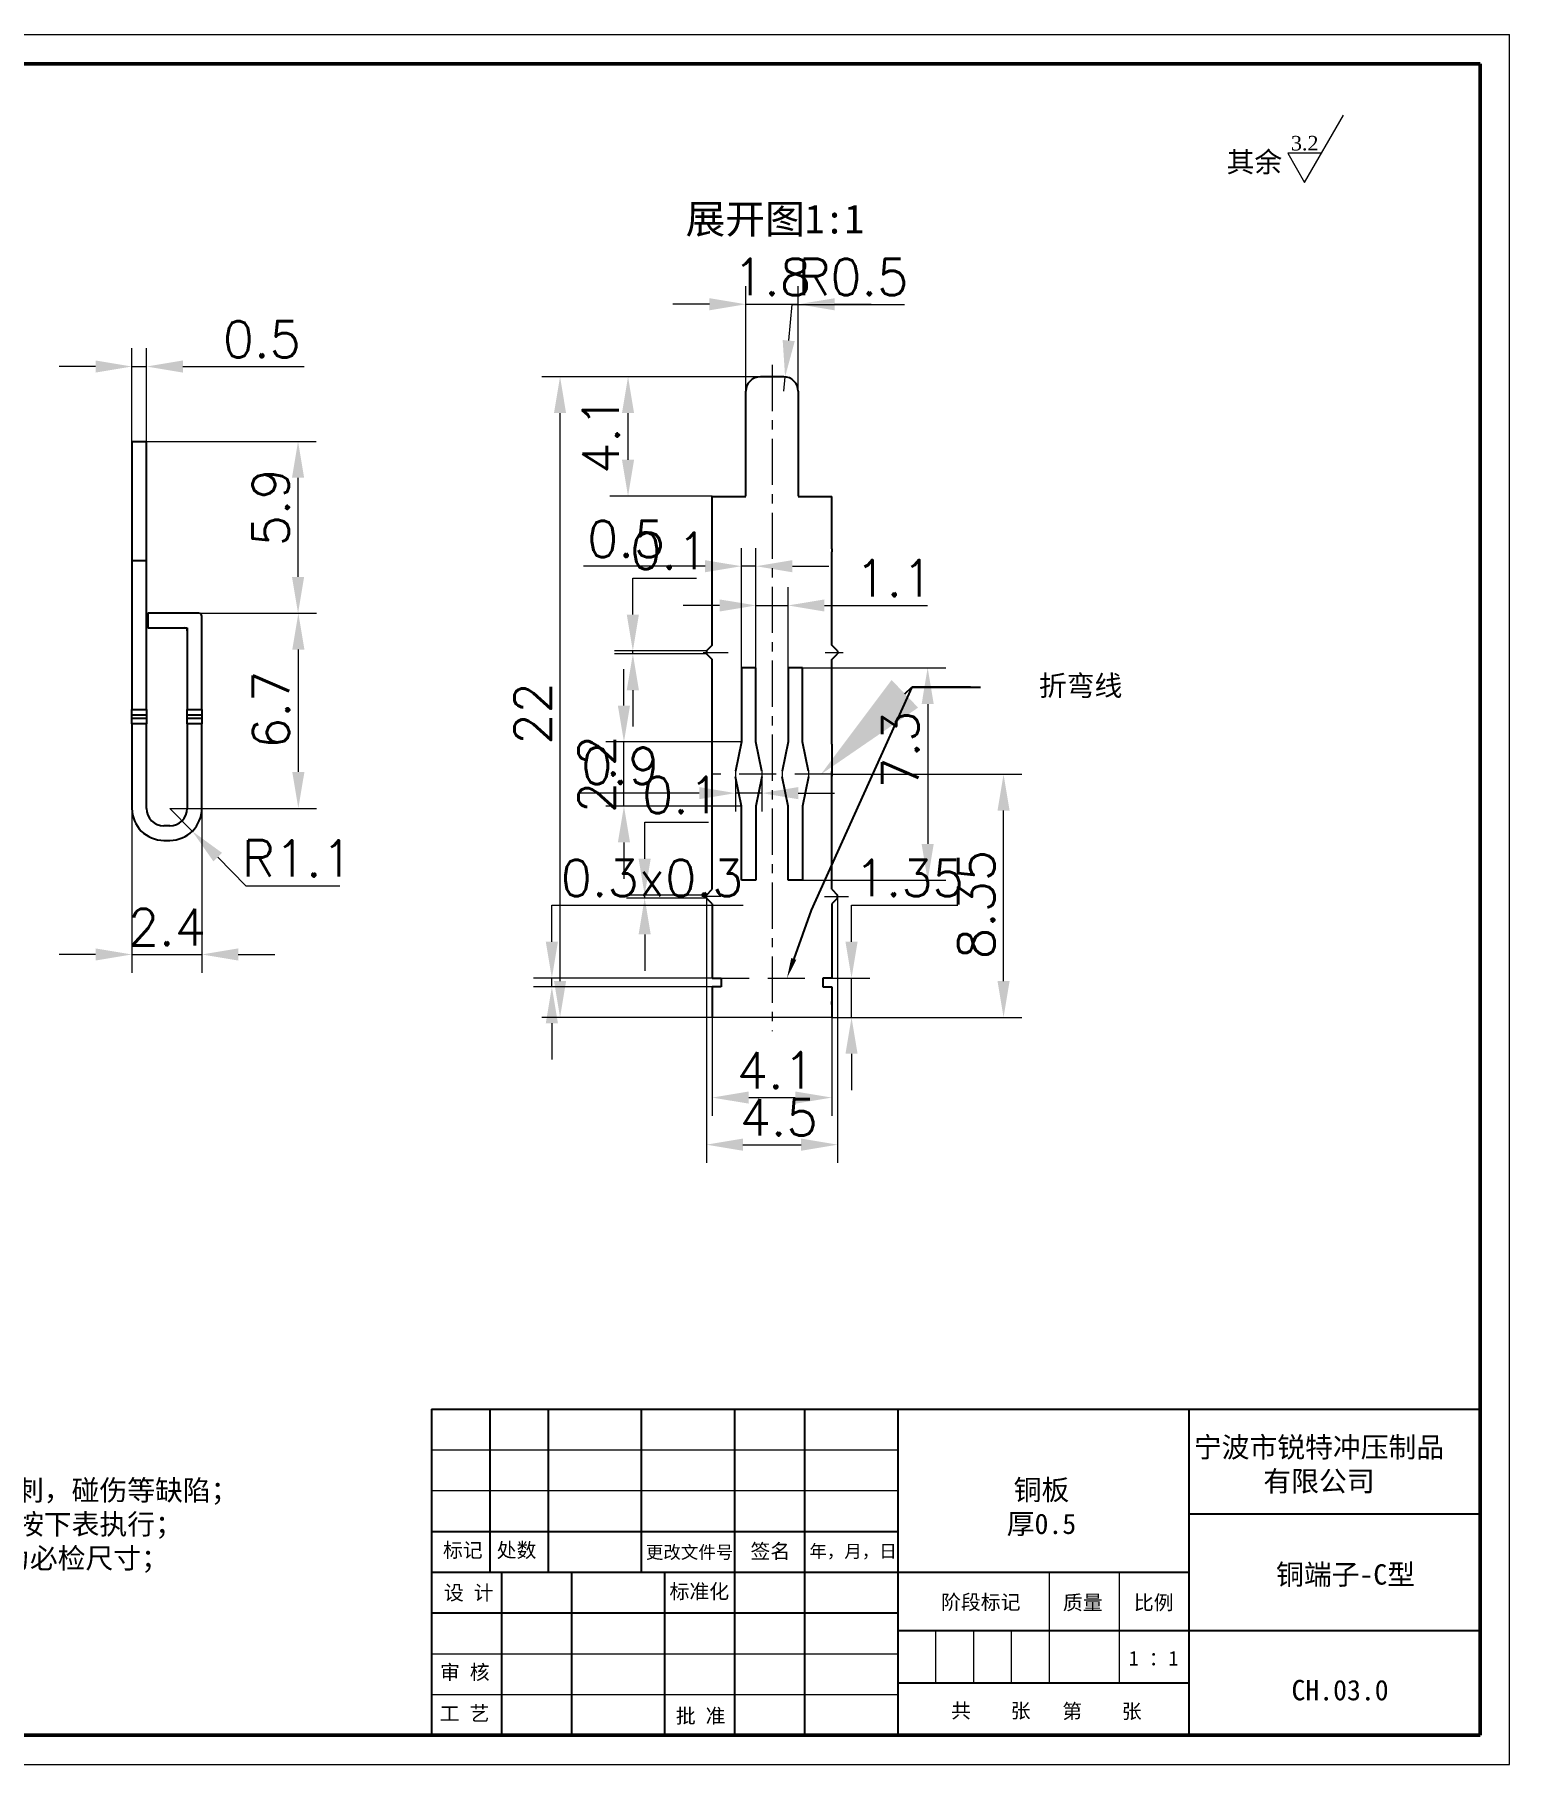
# Model space of a CAD drawing. Header units: millimetres. Extents: x 2517 to 6633, y 792 to 3241.
# Drawn here: x 3851 to 3901.7, y 2083.1 to 2142.5 of the extents above; entities that cross this region are included whole.
import ezdxf
from ezdxf import colors
from ezdxf.entities.mleader import LeaderData, LeaderLine
from ezdxf.math import Vec2, Vec3

# ---------------------------------------------------------------- set-up
doc = ezdxf.new("R2010")
doc.units = ezdxf.units.MM
doc.linetypes.add('CENTER', pattern=[50.8, 31.75, -6.35, 6.35, -6.35])
doc.linetypes.add('DASHED2', pattern=[9.525, 6.35, -3.175])
doc.layers.add('4虚线层', color=6, linetype='DASHED2')
doc.layers.add('6文字层', color=3, linetype='Continuous')
for name, color, linetype, lineweight in [('AM_5', 3, 'Continuous', 25), ('中心线', 1, 'CENTER', 9), ('实线', 7, 'Continuous', 25), ('尺寸标注', 2, 'Continuous', 9), ('尺寸线', 3, 'Continuous', 9), ('引导线', 6, 'Continuous', 9), ('文本', 3, 'Continuous', 15), ('标注线', 7, 'Continuous', 15), ('粗实线', 9, 'Continuous', 50)]:
    doc.layers.add(name, color=color, linetype=linetype, lineweight=lineweight)
doc.styles.add('st', font='txt.shx')
doc.styles.get("Standard").update_dxf_attribs({"font": 'simfang.ttf'})
doc.dimstyles.new('st', dxfattribs={"dimscale": 0.5, "dimtxt": 2.5, "dimasz": 2.5, "dimexe": 1.25, "dimexo": 0, "dimtad": 1, "dimtoh": 1, "dimdsep": 46, "dimtxsty": 'st', "dimcen": 0, "dimclrd": 256, "dimclre": 256, "dimclrt": 3, "dimadec": 3, "dimazin": 2, "dimtfac": 1, "dimtmove": 0, "dimatfit": 1, "dimfxl": 0, "dimlwd": -1, "dimlwe": -1, "dimarcsym": 0})

# ---------------------------------------------------------------- blocks, each defined once
blk = doc.blocks.new('*D135')
at = {"layer": 'Defpoints', "color": 0, "ltscale": 0.2, "transparency": 16777216}
for p in [(3854.869, 2131.144), (3854.369, 2128.572), (3854.869, 2128.572)]:
    blk.add_point(p, dxfattribs=at)
at = {"layer": '尺寸标注', "ltscale": 0.2, "transparency": 16777216}
for p, q in [((3854.369, 2128.572), (3854.369, 2131.769)), ((3854.869, 2128.572), (3854.869, 2131.769)), ((3853.119, 2131.144), (3851.869, 2131.144)), ((3854.369, 2131.144), (3854.869, 2131.144)), ((3856.119, 2131.144), (3860.285, 2131.144))]:
    blk.add_line(p, q, dxfattribs=at)
for points in [[(3853.119, 2131.352), (3853.119, 2130.936), (3854.369, 2131.144)], [(3856.119, 2131.352), (3856.119, 2130.936), (3854.869, 2131.144)]]:
    blk.add_solid(points, dxfattribs=at)
at = {"layer": '尺寸标注', "color": 3, "ltscale": 0.2, "transparency": 16777216, "insert": (3858.827, 2132.082), "char_height": 1.25, "attachment_point": 5, "style": 'st'}
blk.add_mtext('0.5', dxfattribs=at)
blk = doc.blocks.new('*D136')
at = {"layer": 'Defpoints', "color": 0, "ltscale": 0.2, "transparency": 16777216}
for p in [(3854.869, 2128.572), (3860.071, 2128.572), (3856.669, 2122.672)]:
    blk.add_point(p, dxfattribs=at)
at = {"layer": '尺寸标注', "ltscale": 0.2, "transparency": 16777216}
for p, q in [((3854.869, 2128.572), (3860.696, 2128.572)), ((3860.071, 2123.922), (3860.071, 2127.322)), ((3856.669, 2122.672), (3860.696, 2122.672))]:
    blk.add_line(p, q, dxfattribs=at)
for points in [[(3859.863, 2127.322), (3860.28, 2127.322), (3860.071, 2128.572)], [(3859.863, 2123.922), (3860.28, 2123.922), (3860.071, 2122.672)]]:
    blk.add_solid(points, dxfattribs=at)
at = {"layer": '尺寸标注', "color": 3, "ltscale": 0.2, "transparency": 16777216, "insert": (3859.134, 2126.309), "char_height": 1.25, "attachment_point": 5, "rotation": 90, "style": 'st'}
blk.add_mtext('5.9', dxfattribs=at)
blk = doc.blocks.new('*D137')
at = {"layer": 'Defpoints', "color": 0, "ltscale": 0.2, "transparency": 16777216}
for p in [(3854.369, 2115.972), (3856.769, 2115.972), (3856.769, 2110.954)]:
    blk.add_point(p, dxfattribs=at)
at = {"layer": '尺寸标注', "ltscale": 0.2, "transparency": 16777216}
for p, q in [((3854.369, 2115.972), (3854.369, 2110.329)), ((3856.769, 2115.972), (3856.769, 2110.329)), ((3853.119, 2110.954), (3851.869, 2110.954)), ((3854.369, 2110.954), (3856.769, 2110.954)), ((3858.019, 2110.954), (3859.269, 2110.954))]:
    blk.add_line(p, q, dxfattribs=at)
for points in [[(3853.119, 2111.163), (3853.119, 2110.746), (3854.369, 2110.954)], [(3858.019, 2111.163), (3858.019, 2110.746), (3856.769, 2110.954)]]:
    blk.add_solid(points, dxfattribs=at)
at = {"layer": '尺寸标注', "color": 3, "ltscale": 0.2, "transparency": 16777216, "insert": (3855.569, 2111.892), "char_height": 1.25, "attachment_point": 5, "style": 'st'}
blk.add_mtext('2.4', dxfattribs=at)
blk = doc.blocks.new('*D138')
at = {"layer": 'Defpoints', "color": 0, "ltscale": 0.2, "transparency": 16777216}
for p in [(3856.669, 2122.672), (3860.081, 2122.672), (3855.669, 2115.972)]:
    blk.add_point(p, dxfattribs=at)
at = {"layer": '尺寸标注', "ltscale": 0.2, "transparency": 16777216}
for p, q in [((3856.669, 2122.672), (3860.706, 2122.672)), ((3860.081, 2117.222), (3860.081, 2121.422)), ((3855.669, 2115.972), (3860.706, 2115.972))]:
    blk.add_line(p, q, dxfattribs=at)
for points in [[(3859.873, 2121.422), (3860.29, 2121.422), (3860.081, 2122.672)], [(3859.873, 2117.222), (3860.29, 2117.222), (3860.081, 2115.972)]]:
    blk.add_solid(points, dxfattribs=at)
at = {"layer": '尺寸标注', "color": 3, "ltscale": 0.2, "transparency": 16777216, "insert": (3859.144, 2119.354), "char_height": 1.25, "attachment_point": 5, "rotation": 90, "style": 'st'}
blk.add_mtext('6.7', dxfattribs=at)
blk = doc.blocks.new('*D139')
at = {"layer": 'Defpoints', "color": 0, "ltscale": 0.2, "transparency": 16777216}
for p in [(3855.669, 2115.972), (3856.44, 2115.187)]:
    blk.add_point(p, dxfattribs=at)
at = {"layer": '尺寸标注', "ltscale": 0.2, "transparency": 16777216}
for p, q in [((3855.669, 2115.972), (3856.44, 2115.187)), ((3857.316, 2114.296), (3858.281, 2113.314)), ((3858.281, 2113.314), (3861.51, 2113.314))]:
    blk.add_line(p, q, dxfattribs=at)
blk.add_solid([(3857.464, 2114.442), (3857.167, 2114.15), (3856.44, 2115.187)], dxfattribs=at)
at = {"layer": '尺寸标注', "color": 3, "ltscale": 0.2, "transparency": 16777216, "insert": (3860.051, 2114.252), "char_height": 1.25, "attachment_point": 5, "style": 'st'}
blk.add_mtext('R1.1', dxfattribs=at)
blk = doc.blocks.new('*D140')
at = {"layer": 'Defpoints', "color": 0, "ltscale": 0.2, "transparency": 16777216}
for p in [(3878.39, 2117.143), (3884.287, 2117.143), (3878.39, 2108.793)]:
    blk.add_point(p, dxfattribs=at)
at = {"layer": '尺寸标注', "ltscale": 0.2, "transparency": 16777216}
for p, q in [((3878.39, 2117.143), (3884.912, 2117.143)), ((3884.287, 2110.043), (3884.287, 2115.893)), ((3878.39, 2108.793), (3884.912, 2108.793))]:
    blk.add_line(p, q, dxfattribs=at)
for points in [[(3884.079, 2115.893), (3884.495, 2115.893), (3884.287, 2117.143)], [(3884.079, 2110.043), (3884.495, 2110.043), (3884.287, 2108.793)]]:
    blk.add_solid(points, dxfattribs=at)
at = {"layer": '尺寸标注', "color": 3, "ltscale": 0.2, "transparency": 16777216, "insert": (3883.35, 2112.671), "char_height": 1.25, "attachment_point": 5, "rotation": 90, "style": 'st'}
blk.add_mtext('8.35', dxfattribs=at)
blk = doc.blocks.new('*D141')
at = {"layer": 'Defpoints', "color": 0, "ltscale": 0.2, "transparency": 16777216}
for p in [(3878.39, 2110.143), (3879.069, 2110.143), (3878.39, 2108.793)]:
    blk.add_point(p, dxfattribs=at)
at = {"layer": '尺寸标注', "ltscale": 0.2, "transparency": 16777216}
for p, q in [((3879.069, 2111.393), (3879.069, 2112.643)), ((3879.069, 2112.643), (3882.715, 2112.643)), ((3878.39, 2110.143), (3879.694, 2110.143)), ((3879.069, 2108.793), (3879.069, 2110.143)), ((3878.39, 2108.793), (3879.694, 2108.793)), ((3879.069, 2107.543), (3879.069, 2106.293))]:
    blk.add_line(p, q, dxfattribs=at)
for points in [[(3878.861, 2111.393), (3879.277, 2111.393), (3879.069, 2110.143)], [(3878.861, 2107.543), (3879.277, 2107.543), (3879.069, 2108.793)]]:
    blk.add_solid(points, dxfattribs=at)
at = {"layer": '尺寸标注', "color": 3, "ltscale": 0.2, "transparency": 16777216, "insert": (3881.048, 2113.581), "char_height": 1.25, "attachment_point": 5, "style": 'st'}
blk.add_mtext('1.35', dxfattribs=at)
blk = doc.blocks.new('*D142')
at = {"layer": 'Defpoints', "color": 0, "ltscale": 0.2, "transparency": 16777216}
for p in [(3871.969, 2112.893), (3874.09, 2112.993), (3874.09, 2112.893)]:
    blk.add_point(p, dxfattribs=at)
at = {"layer": '尺寸标注', "ltscale": 0.2, "transparency": 16777216}
for p, q in [((3871.969, 2114.243), (3871.969, 2115.493)), ((3871.969, 2115.493), (3874.156, 2115.493)), ((3874.09, 2112.993), (3871.344, 2112.993)), ((3874.09, 2112.893), (3871.344, 2112.893)), ((3871.969, 2112.893), (3871.969, 2112.993)), ((3871.969, 2111.643), (3871.969, 2110.393))]:
    blk.add_line(p, q, dxfattribs=at)
for points in [[(3871.76, 2114.243), (3872.177, 2114.243), (3871.969, 2112.993)], [(3871.76, 2111.643), (3872.177, 2111.643), (3871.969, 2112.893)]]:
    blk.add_solid(points, dxfattribs=at)
at = {"layer": '尺寸标注', "color": 3, "ltscale": 0.2, "transparency": 16777216, "insert": (3873.219, 2116.431), "char_height": 1.25, "attachment_point": 5, "style": 'st'}
blk.add_mtext('0.1', dxfattribs=at)
blk = doc.blocks.new('*D143')
at = {"layer": 'Defpoints', "color": 0, "ltscale": 0.2, "transparency": 16777216}
for p in [(3874.09, 2112.893), (3878.59, 2112.893), (3878.59, 2104.423)]:
    blk.add_point(p, dxfattribs=at)
at = {"layer": '尺寸标注', "ltscale": 0.2, "transparency": 16777216}
for p, q in [((3874.09, 2112.893), (3874.09, 2103.798)), ((3878.59, 2112.893), (3878.59, 2103.798)), ((3875.34, 2104.423), (3877.34, 2104.423))]:
    blk.add_line(p, q, dxfattribs=at)
for points in [[(3875.34, 2104.632), (3875.34, 2104.215), (3874.09, 2104.423)], [(3877.34, 2104.632), (3877.34, 2104.215), (3878.59, 2104.423)]]:
    blk.add_solid(points, dxfattribs=at)
at = {"layer": '尺寸标注', "color": 3, "ltscale": 0.2, "transparency": 16777216, "insert": (3876.57, 2105.361), "char_height": 1.25, "attachment_point": 5, "style": 'st'}
blk.add_mtext('4.5', dxfattribs=at)
blk = doc.blocks.new('*D144')
at = {"layer": 'Defpoints', "color": 0, "ltscale": 0.2, "transparency": 16777216}
for p in [(3874.29, 2108.793), (3878.39, 2108.793), (3878.39, 2106.04)]:
    blk.add_point(p, dxfattribs=at)
at = {"layer": '尺寸标注', "ltscale": 0.2, "transparency": 16777216}
for p, q in [((3874.29, 2108.793), (3874.29, 2105.415)), ((3878.39, 2108.793), (3878.39, 2105.415)), ((3875.54, 2106.04), (3877.14, 2106.04))]:
    blk.add_line(p, q, dxfattribs=at)
for points in [[(3875.54, 2106.249), (3875.54, 2105.832), (3874.29, 2106.04)], [(3877.14, 2106.249), (3877.14, 2105.832), (3878.39, 2106.04)]]:
    blk.add_solid(points, dxfattribs=at)
at = {"layer": '尺寸标注', "color": 3, "ltscale": 0.2, "transparency": 16777216, "insert": (3876.469, 2106.978), "char_height": 1.25, "attachment_point": 5, "style": 'st'}
blk.add_mtext('4.1', dxfattribs=at)
blk = doc.blocks.new('*D145')
at = {"layer": 'Defpoints', "color": 0, "ltscale": 0.2, "transparency": 16777216}
for p in [(3869.064, 2130.793), (3875.94, 2130.793), (3874.29, 2108.793)]:
    blk.add_point(p, dxfattribs=at)
at = {"layer": '尺寸标注', "ltscale": 0.2, "transparency": 16777216}
for p, q in [((3875.94, 2130.793), (3868.439, 2130.793)), ((3869.064, 2110.043), (3869.064, 2129.543)), ((3874.29, 2108.793), (3868.439, 2108.793))]:
    blk.add_line(p, q, dxfattribs=at)
for points in [[(3868.856, 2129.543), (3869.272, 2129.543), (3869.064, 2130.793)], [(3868.856, 2110.043), (3869.272, 2110.043), (3869.064, 2108.793)]]:
    blk.add_solid(points, dxfattribs=at)
at = {"layer": '尺寸标注', "color": 3, "ltscale": 0.2, "transparency": 16777216, "insert": (3868.127, 2119.233), "char_height": 1.25, "attachment_point": 5, "rotation": 90, "style": 'st'}
blk.add_mtext('22', dxfattribs=at)
blk = doc.blocks.new('*D146')
at = {"layer": 'Defpoints', "color": 0, "ltscale": 0.2, "transparency": 16777216}
for p in [(3871.398, 2130.793), (3875.94, 2130.793), (3874.29, 2126.693)]:
    blk.add_point(p, dxfattribs=at)
at = {"layer": '尺寸标注', "ltscale": 0.2, "transparency": 16777216}
for p, q in [((3875.94, 2130.793), (3870.773, 2130.793)), ((3871.398, 2127.943), (3871.398, 2129.543)), ((3874.29, 2126.693), (3870.773, 2126.693))]:
    blk.add_line(p, q, dxfattribs=at)
for points in [[(3871.19, 2129.543), (3871.606, 2129.543), (3871.398, 2130.793)], [(3871.19, 2127.943), (3871.606, 2127.943), (3871.398, 2126.693)]]:
    blk.add_solid(points, dxfattribs=at)
at = {"layer": '尺寸标注', "color": 3, "ltscale": 0.2, "transparency": 16777216, "insert": (3870.461, 2128.793), "char_height": 1.25, "attachment_point": 5, "rotation": 90, "style": 'st'}
blk.add_mtext('4.1', dxfattribs=at)
blk = doc.blocks.new('*D147')
at = {"layer": 'Defpoints', "color": 0, "ltscale": 0.2, "transparency": 16777216}
for p in [(3877.24, 2133.282), (3875.44, 2130.293), (3877.24, 2130.293)]:
    blk.add_point(p, dxfattribs=at)
at = {"layer": '尺寸标注', "ltscale": 0.2, "transparency": 16777216}
for p, q in [((3875.44, 2130.293), (3875.44, 2133.907)), ((3877.24, 2130.293), (3877.24, 2133.907)), ((3874.19, 2133.282), (3872.94, 2133.282)), ((3875.44, 2133.282), (3877.24, 2133.282)), ((3878.49, 2133.282), (3879.74, 2133.282))]:
    blk.add_line(p, q, dxfattribs=at)
for points in [[(3874.19, 2133.49), (3874.19, 2133.073), (3875.44, 2133.282)], [(3878.49, 2133.49), (3878.49, 2133.073), (3877.24, 2133.282)]]:
    blk.add_solid(points, dxfattribs=at)
at = {"layer": '尺寸标注', "color": 3, "ltscale": 0.2, "transparency": 16777216, "insert": (3876.34, 2134.219), "char_height": 1.25, "attachment_point": 5, "style": 'st'}
blk.add_mtext('1.8', dxfattribs=at)
blk = doc.blocks.new('*D148')
at = {"layer": 'Defpoints', "color": 0, "ltscale": 0.2, "transparency": 16777216}
for p in [(3876.789, 2130.791), (3876.74, 2130.293)]:
    blk.add_point(p, dxfattribs=at)
at = {"layer": '尺寸标注', "ltscale": 0.2, "transparency": 16777216}
for p, q in [((3876.912, 2132.035), (3877.036, 2133.278)), ((3877.036, 2133.278), (3880.89, 2133.278)), ((3876.74, 2130.293), (3876.789, 2130.791))]:
    blk.add_line(p, q, dxfattribs=at)
blk.add_solid([(3876.705, 2132.055), (3877.12, 2132.014), (3876.789, 2130.791)], dxfattribs=at)
at = {"layer": '尺寸标注', "color": 3, "ltscale": 0.2, "transparency": 16777216, "insert": (3879.119, 2134.216), "char_height": 1.25, "attachment_point": 5, "style": 'st'}
blk.add_mtext('R0.5', dxfattribs=at)
blk = doc.blocks.new('*D150')
at = {"layer": 'Defpoints', "color": 0, "ltscale": 0.2, "transparency": 16777216}
for p in [(3871.563, 2121.278), (3874.09, 2121.378), (3874.09, 2121.278)]:
    blk.add_point(p, dxfattribs=at)
at = {"layer": '尺寸标注', "ltscale": 0.2, "transparency": 16777216}
for p, q in [((3871.563, 2122.628), (3871.563, 2123.878)), ((3871.563, 2123.878), (3873.75, 2123.878)), ((3874.09, 2121.378), (3870.938, 2121.378)), ((3874.09, 2121.278), (3870.938, 2121.278)), ((3871.563, 2121.278), (3871.563, 2121.378)), ((3871.563, 2120.028), (3871.563, 2118.778))]:
    blk.add_line(p, q, dxfattribs=at)
for points in [[(3871.354, 2122.628), (3871.771, 2122.628), (3871.563, 2121.378)], [(3871.354, 2120.028), (3871.771, 2120.028), (3871.563, 2121.278)]]:
    blk.add_solid(points, dxfattribs=at)
at = {"layer": '尺寸标注', "color": 3, "ltscale": 0.2, "transparency": 16777216, "insert": (3872.813, 2124.816), "char_height": 1.25, "attachment_point": 5, "style": 'st'}
blk.add_mtext('0.1', dxfattribs=at)
blk = doc.blocks.new('*D151')
at = {"layer": 'Defpoints', "color": 0, "ltscale": 0.2, "transparency": 16777216}
for p in [(3868.783, 2110.143), (3874.29, 2110.143), (3874.29, 2109.843)]:
    blk.add_point(p, dxfattribs=at)
at = {"layer": '尺寸标注', "ltscale": 0.2, "transparency": 16777216}
for p, q in [((3868.783, 2111.393), (3868.783, 2112.643)), ((3868.783, 2112.643), (3875.346, 2112.643)), ((3874.29, 2110.143), (3868.158, 2110.143)), ((3868.783, 2109.843), (3868.783, 2110.143)), ((3874.29, 2109.843), (3868.158, 2109.843)), ((3868.783, 2108.593), (3868.783, 2107.343))]:
    blk.add_line(p, q, dxfattribs=at)
for points in [[(3868.575, 2111.393), (3868.991, 2111.393), (3868.783, 2110.143)], [(3868.575, 2108.593), (3868.991, 2108.593), (3868.783, 2109.843)]]:
    blk.add_solid(points, dxfattribs=at)
at = {"layer": '尺寸标注', "color": 3, "ltscale": 0.2, "transparency": 16777216, "insert": (3872.221, 2113.581), "char_height": 1.25, "attachment_point": 5, "style": 'st'}
blk.add_mtext('0.3x0.3', dxfattribs=at)
blk = doc.blocks.new('*D152')
at = {"layer": 'Defpoints', "color": 0, "ltscale": 0.2, "transparency": 16777216}
for p in [(3875.29, 2124.287), (3875.29, 2120.786), (3875.79, 2120.786)]:
    blk.add_point(p, dxfattribs=at)
at = {"layer": '尺寸标注', "ltscale": 0.2, "transparency": 16777216}
for p, q in [((3875.29, 2120.786), (3875.29, 2124.912)), ((3875.79, 2120.786), (3875.79, 2124.912)), ((3874.04, 2124.287), (3869.873, 2124.287)), ((3875.79, 2124.287), (3875.29, 2124.287)), ((3877.04, 2124.287), (3878.29, 2124.287))]:
    blk.add_line(p, q, dxfattribs=at)
for points in [[(3874.04, 2124.495), (3874.04, 2124.078), (3875.29, 2124.287)], [(3877.04, 2124.495), (3877.04, 2124.078), (3875.79, 2124.287)]]:
    blk.add_solid(points, dxfattribs=at)
at = {"layer": '尺寸标注', "color": 3, "ltscale": 0.2, "transparency": 16777216, "insert": (3871.332, 2125.224), "char_height": 1.25, "attachment_point": 5, "style": 'st'}
blk.add_mtext('0.5', dxfattribs=at)
blk = doc.blocks.new('*D153')
at = {"layer": 'Defpoints', "color": 0, "ltscale": 0.2, "transparency": 16777216}
for p in [(3876.89, 2122.939), (3875.79, 2120.786), (3876.89, 2120.786)]:
    blk.add_point(p, dxfattribs=at)
at = {"layer": '尺寸标注', "ltscale": 0.2, "transparency": 16777216}
for p, q in [((3875.79, 2120.786), (3875.79, 2123.564)), ((3876.89, 2120.786), (3876.89, 2123.564)), ((3874.54, 2122.939), (3873.29, 2122.939)), ((3875.79, 2122.939), (3876.89, 2122.939)), ((3878.14, 2122.939), (3881.682, 2122.939))]:
    blk.add_line(p, q, dxfattribs=at)
for points in [[(3874.54, 2123.147), (3874.54, 2122.731), (3875.79, 2122.939)], [(3878.14, 2123.147), (3878.14, 2122.731), (3876.89, 2122.939)]]:
    blk.add_solid(points, dxfattribs=at)
at = {"layer": '尺寸标注', "color": 3, "ltscale": 0.2, "transparency": 16777216, "insert": (3880.536, 2123.877), "char_height": 1.25, "attachment_point": 5, "style": 'st'}
blk.add_mtext('1.1', dxfattribs=at)
blk = doc.blocks.new('*S123')
at = {"layer": 'AM_5', "color": 3, "ltscale": 0.2}
for p, q in [((3150.403, 1702.319), (3146.945, 1694.658)), ((3152.41, 1702.319), (3150.403, 1702.319)), ((3146.945, 1694.658), (3146.35, 1692.984))]:
    blk.add_line(p, q, dxfattribs=at)
at = {"layer": 'AM_5', "color": 3, "linetype": 'Continuous', "ltscale": 0.2}
blk.add_trace([(3146.263, 1693.015), (3146.437, 1692.953), (3146.115, 1692.325)], dxfattribs=at)
blk = doc.blocks.new('*D154')
at = {"layer": 'Defpoints', "color": 0, "ltscale": 0.2, "transparency": 16777216}
for p in [(3875.09, 2117.151), (3875.99, 2117.143), (3875.99, 2116.494)]:
    blk.add_point(p, dxfattribs=at)
at = {"layer": '尺寸标注', "ltscale": 0.2, "transparency": 16777216}
for p, q in [((3875.09, 2117.151), (3875.09, 2115.869)), ((3875.99, 2117.143), (3875.99, 2115.869)), ((3873.84, 2116.494), (3869.673, 2116.494)), ((3875.99, 2116.494), (3875.09, 2116.494)), ((3877.24, 2116.494), (3878.49, 2116.494))]:
    blk.add_line(p, q, dxfattribs=at)
for points in [[(3873.84, 2116.702), (3873.84, 2116.286), (3875.09, 2116.494)], [(3877.24, 2116.702), (3877.24, 2116.286), (3875.99, 2116.494)]]:
    blk.add_solid(points, dxfattribs=at)
at = {"layer": '尺寸标注', "color": 3, "ltscale": 0.2, "transparency": 16777216, "insert": (3871.132, 2117.431), "char_height": 1.25, "attachment_point": 5, "style": 'st'}
blk.add_mtext('0.9', dxfattribs=at)
blk = doc.blocks.new('*D155')
at = {"layer": 'Defpoints', "color": 0, "ltscale": 0.2, "transparency": 16777216}
for p in [(3877.39, 2120.801), (3877.39, 2113.501), (3881.683, 2113.501)]:
    blk.add_point(p, dxfattribs=at)
at = {"layer": '尺寸标注', "ltscale": 0.2, "transparency": 16777216}
for p, q in [((3877.39, 2120.801), (3882.308, 2120.801)), ((3881.683, 2119.551), (3881.683, 2114.751)), ((3877.39, 2113.501), (3882.308, 2113.501))]:
    blk.add_line(p, q, dxfattribs=at)
for points in [[(3881.475, 2119.551), (3881.891, 2119.551), (3881.683, 2120.801)], [(3881.475, 2114.751), (3881.891, 2114.751), (3881.683, 2113.501)]]:
    blk.add_solid(points, dxfattribs=at)
at = {"layer": '尺寸标注', "color": 3, "ltscale": 0.2, "transparency": 16777216, "insert": (3880.745, 2117.987), "char_height": 1.25, "attachment_point": 5, "rotation": 90, "style": 'st'}
blk.add_mtext('7.3', dxfattribs=at)
blk = doc.blocks.new('*D156')
at = {"layer": 'Defpoints', "color": 0, "ltscale": 0.2, "transparency": 16777216}
for p in [(3871.257, 2118.251), (3875.29, 2118.251), (3875.29, 2116.051)]:
    blk.add_point(p, dxfattribs=at)
at = {"layer": '尺寸标注', "ltscale": 0.2, "transparency": 16777216}
for p, q in [((3871.257, 2119.501), (3871.257, 2120.751)), ((3875.29, 2118.251), (3870.632, 2118.251)), ((3871.257, 2116.051), (3871.257, 2118.251)), ((3875.29, 2116.051), (3870.632, 2116.051)), ((3871.257, 2114.801), (3871.257, 2113.551))]:
    blk.add_line(p, q, dxfattribs=at)
for points in [[(3871.048, 2119.501), (3871.465, 2119.501), (3871.257, 2118.251)], [(3871.048, 2114.801), (3871.465, 2114.801), (3871.257, 2116.051)]]:
    blk.add_solid(points, dxfattribs=at)
at = {"layer": '尺寸标注', "color": 3, "ltscale": 0.2, "transparency": 16777216, "insert": (3870.319, 2117.151), "char_height": 1.25, "attachment_point": 5, "rotation": 90, "style": 'st'}
blk.add_mtext('2.2', dxfattribs=at)

msp = doc.modelspace()

# ---------------------------------------------------------------- linework, layer by layer
at = {"color": 7, "linetype": 'Continuous', "lineweight": 25}
for p, q in [((3876.7399, 2130.7931), (3875.9399, 2130.7931)), ((3875.4399, 2126.6931), (3875.4399, 2130.2931)), ((3877.2399, 2130.2931), (3877.2399, 2126.6931)), ((3854.3685, 2128.572), (3854.8685, 2128.572)), ((3854.3685, 2128.572), (3854.3685, 2124.472)), ((3854.8685, 2124.472), (3854.8685, 2128.572)), ((3874.2899, 2126.6781), (3875.4399, 2126.6781)), ((3874.2899, 2124.8781), (3874.2899, 2126.6781)), ((3877.2399, 2126.6781), (3878.3899, 2126.6781)), ((3878.3899, 2124.8781), (3878.3899, 2126.6781)), ((3874.2899, 2124.7781), (3874.2899, 2124.8781)), ((3874.2899, 2121.5781), (3874.2899, 2124.7781)), ((3878.3899, 2124.8781), (3878.3899, 2124.7781)), ((3878.3899, 2121.5781), (3878.3899, 2124.7781)), ((3854.8685, 2124.472), (3854.3685, 2124.472)), ((3854.3685, 2124.472), (3854.3685, 2119.372)), ((3854.8685, 2119.372), (3854.8685, 2124.472)), ((3854.9185, 2122.672), (3854.9185, 2122.172)), ((3856.6685, 2122.672), (3854.9185, 2122.672)), ((3856.7685, 2119.372), (3856.7685, 2122.572)), ((3854.9185, 2122.172), (3856.2685, 2122.172)), ((3856.2685, 2122.172), (3856.2685, 2119.372)), ((3874.2899, 2121.5781), (3874.0899, 2121.3781)), ((3874.0899, 2121.3781), (3874.0899, 2121.2781)), ((3874.0899, 2121.2781), (3874.2899, 2121.0781)), ((3878.5899, 2121.3781), (3878.3899, 2121.5781)), ((3878.3899, 2121.0781), (3878.5899, 2121.2781)), ((3878.5899, 2121.3781), (3878.5899, 2121.2781)), ((3874.2899, 2118.1781), (3874.2899, 2121.0781)), ((3875.7899, 2120.8006), (3875.2899, 2120.8006)), ((3875.2899, 2120.8006), (3875.2899, 2118.2506)), ((3875.7899, 2118.2506), (3875.7899, 2120.8006)), ((3877.3899, 2120.8006), (3876.8899, 2120.8006)), ((3876.8899, 2120.8006), (3876.8899, 2118.2506)), ((3877.3899, 2118.2506), (3877.3899, 2120.8006)), ((3878.3899, 2118.1781), (3878.3899, 2121.0781)), ((3854.3685, 2119.372), (3854.8685, 2119.372)), ((3854.3685, 2119.172), (3854.3685, 2119.372)), ((3854.8685, 2119.172), (3854.3685, 2119.172)), ((3854.3685, 2119.072), (3854.3685, 2119.172)), ((3854.3685, 2118.872), (3854.3685, 2119.072)), ((3854.3685, 2119.072), (3854.8685, 2119.072)), ((3854.8685, 2118.872), (3854.3685, 2118.872)), ((3854.3685, 2118.872), (3854.3685, 2115.972)), ((3854.8685, 2119.372), (3854.8685, 2119.172)), ((3854.8685, 2119.172), (3854.8685, 2119.072)), ((3854.8685, 2119.072), (3854.8685, 2118.872)), ((3854.8685, 2115.972), (3854.8685, 2118.872)), ((3856.2685, 2119.372), (3856.7685, 2119.372)), ((3856.2685, 2119.172), (3856.2685, 2119.372)), ((3856.7685, 2119.172), (3856.2685, 2119.172)), ((3856.2685, 2119.122), (3856.2685, 2119.172)), ((3856.2685, 2119.072), (3856.2685, 2119.122)), ((3856.2685, 2118.872), (3856.2685, 2119.072)), ((3856.2685, 2119.072), (3856.7685, 2119.072)), ((3856.7685, 2118.872), (3856.2685, 2118.872)), ((3856.2685, 2118.872), (3856.2685, 2115.972)), ((3856.7685, 2119.372), (3856.7685, 2119.172)), ((3856.7685, 2119.172), (3856.7685, 2119.072)), ((3856.7685, 2119.072), (3856.7685, 2118.872)), ((3856.7685, 2115.972), (3856.7685, 2118.872)), ((3875.2899, 2118.2506), (3875.0899, 2117.2506)), ((3875.9899, 2117.2506), (3875.7899, 2118.2506)), ((3876.8899, 2118.2506), (3876.6899, 2117.2506)), ((3877.5899, 2117.2506), (3877.3899, 2118.2506)), ((3874.2899, 2113.1931), (3874.2899, 2118.1781)), ((3878.3899, 2118.1781), (3878.3899, 2117.0781)), ((3875.2899, 2116.0506), (3875.0899, 2117.0506)), ((3875.9899, 2117.0506), (3875.7899, 2116.0506)), ((3876.8899, 2116.0506), (3876.6899, 2117.0506)), ((3877.5899, 2117.0506), (3877.3899, 2116.0506)), ((3878.3899, 2113.1931), (3878.3899, 2117.2356)), ((3875.2899, 2113.5006), (3875.2899, 2116.0506)), ((3875.7899, 2116.0506), (3875.7899, 2113.5006)), ((3876.8899, 2113.5006), (3876.8899, 2116.0506)), ((3877.3899, 2116.0506), (3877.3899, 2113.5006)), ((3855.6685, 2115.372), (3855.4685, 2115.372)), ((3855.4685, 2114.872), (3855.6685, 2114.872)), ((3875.7899, 2113.5006), (3875.2899, 2113.5006)), ((3877.3899, 2113.5006), (3876.8899, 2113.5006)), ((3874.0899, 2112.9931), (3874.2899, 2113.1931)), ((3874.0899, 2112.8931), (3874.0899, 2112.9931)), ((3874.2899, 2112.6931), (3874.0899, 2112.8931)), ((3878.3899, 2113.1931), (3878.5899, 2112.9931)), ((3878.5899, 2112.8931), (3878.3899, 2112.6931)), ((3878.5899, 2112.8931), (3878.5899, 2112.9931)), ((3874.2899, 2112.6931), (3874.2899, 2110.1431)), ((3878.3899, 2112.6931), (3878.3899, 2110.1431)), ((3874.2899, 2109.8431), (3874.2899, 2108.7931)), ((3874.2899, 2109.3356), (3874.2899, 2109.2356)), ((3878.3899, 2109.8431), (3878.3899, 2108.7931)), ((3878.3899, 2109.2356), (3878.3899, 2109.3356))]:
    msp.add_line(p, q, dxfattribs=at)
for centre, radius, start, end in [((3875.9399, 2130.2931), 0.5, 90, 180), ((3876.7399, 2130.2931), 0.5, 0, 90), ((3856.6685, 2122.572), 0.1, 0, 90), ((3856.1685, 2122.072), 0.1, 0, 90), ((3855.4685, 2115.972), 1.1, 180, 270), ((3855.4685, 2115.972), 0.6, 180, 270), ((3855.6685, 2115.972), 0.6, 270, 0), ((3855.6685, 2115.972), 1.1, 270, 0)]:
    msp.add_arc(centre, radius, start, end, dxfattribs=at)
at = {"layer": '4虚线层', "lineweight": 15, "ltscale": 0.2}
for p, q in [((3878.3899, 2117.1431), (3874.2899, 2117.1431)), ((3874.2899, 2110.1431), (3878.3899, 2110.1431))]:
    msp.add_line(p, q, dxfattribs=at)
at = {"layer": '中心线', "ltscale": 0.05}
msp.add_line((3876.3399, 2131.204), (3876.3399, 2108.3181), dxfattribs=at)
at = {"layer": '中心线', "ltscale": 0.2}
for p, q in [((3873.9808, 2121.3281), (3874.83, 2121.3281)), ((3878.159, 2121.3281), (3878.7867, 2121.3281)), ((3874.5849, 2112.9431), (3873.9279, 2112.9431)), ((3878.1429, 2112.9431), (3878.9601, 2112.9431))]:
    msp.add_line(p, q, dxfattribs=at)
at = {"layer": '实线'}
for p, q in [((3900.6502, 2095.342), (3900.6502, 2112.142)), ((3864.6502, 2095.342), (3900.6502, 2095.342)), ((3864.6539, 2095.342), (3864.6539, 2084.142)), ((3866.6539, 2095.342), (3866.6539, 2089.742)), ((3868.6539, 2095.342), (3868.6539, 2089.742)), ((3871.8539, 2095.342), (3871.8539, 2089.742)), ((3875.0539, 2095.342), (3875.0539, 2084.142)), ((3877.4539, 2095.342), (3877.4539, 2084.142)), ((3880.6539, 2095.342), (3880.6539, 2084.142)), ((3890.6502, 2095.342), (3890.6502, 2084.142)), ((3900.6502, 2084.142), (3900.6502, 2095.342)), ((3900.6502, 2084.142), (3900.6502, 2095.342)), ((3900.6502, 2084.142), (3900.6502, 2095.342)), ((3900.6502, 2084.142), (3900.6502, 2095.342)), ((3890.6502, 2091.742), (3900.6502, 2091.742)), ((3864.6502, 2091.142), (3880.6539, 2091.142)), ((3864.6502, 2089.742), (3880.6539, 2089.742)), ((3867.0539, 2089.742), (3867.0539, 2084.142)), ((3869.4539, 2089.742), (3869.4539, 2084.142)), ((3872.6539, 2089.742), (3872.6539, 2084.142)), ((3880.6539, 2089.742), (3890.6502, 2089.742)), ((3864.6502, 2088.342), (3880.6539, 2088.342)), ((3880.6539, 2087.742), (3900.6502, 2087.742)), ((3880.6539, 2085.942), (3890.6502, 2085.942)), ((3864.6502, 2084.142), (3900.6502, 2084.142))]:
    msp.add_line(p, q, dxfattribs=at)
at = {"layer": '实线', "ltscale": 0.2}
for p, q in [((3874.2899, 2110.1431), (3874.5899, 2110.1431)), ((3874.5899, 2110.1431), (3874.5899, 2109.8431)), ((3878.3899, 2110.1431), (3878.0899, 2110.1431)), ((3878.0899, 2110.1431), (3878.0899, 2109.8431)), ((3874.5899, 2109.8431), (3874.2899, 2109.8431)), ((3878.0899, 2109.8431), (3878.3899, 2109.8431))]:
    msp.add_line(p, q, dxfattribs=at)
at = {"layer": '引导线'}
for p, q in [((3817.6502, 2142.542), (3901.6502, 2142.542)), ((3859.6502, 2142.542), (3901.6502, 2142.542)), ((3859.6502, 2142.542), (3901.6502, 2142.542)), ((3901.6502, 2083.142), (3901.6502, 2142.542)), ((3864.6502, 2093.942), (3880.6539, 2093.942)), ((3864.6502, 2092.542), (3880.6539, 2092.542)), ((3864.6502, 2086.942), (3880.6539, 2086.942)), ((3864.6502, 2085.542), (3880.6539, 2085.542)), ((3817.6502, 2083.142), (3901.6502, 2083.142))]:
    msp.add_line(p, q, dxfattribs=at)
at = {"layer": '文本'}
for p, q in [((3894.6226, 2137.4668), (3895.9528, 2139.7708)), ((3895.2045, 2138.4748), (3894.0406, 2138.4748)), ((3894.0406, 2138.4748), (3894.6226, 2137.4668))]:
    msp.add_line(p, q, dxfattribs=at)
at = {"layer": '文本', "ltscale": 0.2}
for p, q in [((3885.8502, 2089.742), (3885.8502, 2085.942)), ((3888.2502, 2089.742), (3888.2502, 2085.942)), ((3881.9502, 2087.742), (3881.9502, 2085.942)), ((3883.2502, 2087.742), (3883.2502, 2085.942)), ((3884.5502, 2087.742), (3884.5502, 2085.942))]:
    msp.add_line(p, q, dxfattribs=at)
at = {"layer": '标注线', "lineweight": 15}
for p, q in [((3875.0899, 2117.2506), (3875.0899, 2117.0506)), ((3875.9899, 2117.2506), (3875.9899, 2117.0506)), ((3876.6899, 2117.2506), (3876.6899, 2117.0506)), ((3877.5899, 2117.2506), (3877.5899, 2117.0506)), ((3878.3899, 2108.7931), (3874.2899, 2108.7931))]:
    msp.add_line(p, q, dxfattribs=at)
at = {"layer": '粗实线'}
for p, q in [((3822.6502, 2141.542), (3900.6502, 2141.542)), ((3900.6502, 2084.142), (3900.6502, 2141.542)), ((3822.6502, 2084.142), (3900.6502, 2084.142))]:
    msp.add_line(p, q, dxfattribs=at)

# ---------------------------------------------------------------- block references
at = {"layer": 'AM_5', "ltscale": 0.2}
msp.add_blockref('*S123', (730.7377, 417.8184), dxfattribs=at)

# ---------------------------------------------------------------- texts
at = {"layer": '6文字层', "lineweight": 15, "insert": (3873.3732, 2136.712), "char_height": 1, "width": 20.584632, "attachment_point": 1}
msp.add_mtext('{\\fSimSun|b0|i0|c134|p2;\\C7;展开图1:1}', dxfattribs=at)
at = {"layer": '实线', "char_height": 0.7, "attachment_point": 5}
for s, insert, width in [('宁波市锐特冲压制品\\P有限公司', (3895.1145, 2093.4136), 12.63596), ('铜板\\P厚0.5', (3885.5886, 2091.9505), 7.8742), ('  铜端子-C型', (3895.5501, 2089.6264), 12.63596), ('CH.03.0', (3895.8377, 2085.687), 9.2005)]:
    msp.add_mtext(s, dxfattribs=dict(at, insert=insert, width=width))
at = {"layer": '文本'}
for s, insert, char_height, width, attachment_point in [('{\\fTimes New Roman|b0|i0|c0|p18;3.2}', (3894.1524, 2139.0638), 0.5, 2.92, 1), ('其余', (3892.8963, 2137.7399), 0.7, 12.63596, 8), ('{\\fSimSun|b0|i0|c134|p2;\\H0.875x;技术要求\\P1.表面无毛刺，碰伤等缺陷；\\P2.未注公差按下表执行；\\P3.加*尺寸为必检尺寸；\\H3.5714x;\\P\\Ftxt|c134;\\H0.3x;      }', (3845.6181, 2094.074), 0.8, 64.017479, 1)]:
    msp.add_mtext(s, dxfattribs=dict(at, insert=insert, char_height=char_height, width=width, attachment_point=attachment_point))
at = {"layer": '文本', "ltscale": 0.2, "attachment_point": 5}
for s, insert, char_height, width in [('标记', (3865.727, 2090.4738), 0.5, 2.90232), ('处数', (3867.571, 2090.4694), 0.5, 2.90232), ('更改文件号', (3873.5104, 2090.4032), 0.44, 6.437633), ('签名', (3876.2834, 2090.435), 0.5, 2.90232), ('年，月，日', (3879.1218, 2090.4307), 0.44, 2.90232), ('设 计', (3865.9315, 2089.01), 0.5, 2.90232), ('标准化', (3873.8444, 2089.0555), 0.5, 2.90232), ('阶段标记', (3883.5055, 2088.6845), 0.5, 2.90232), ('质量', (3887.0081, 2088.6729), 0.5, 2.90232), ('比例', (3889.4423, 2088.6729), 0.5, 2.90232), ('1 ：1', (3889.4395, 2086.7857), 0.5, 2.90232), ('审 核', (3865.7949, 2086.2819), 0.5, 2.90232), ('工 艺', (3865.7869, 2084.8724), 0.5, 2.90232), ('批 准', (3873.8899, 2084.7791), 0.5, 2.90232), ('共    张', (3883.8516, 2084.9581), 0.5, 2.90232), ('第    张', (3887.6649, 2084.9401), 0.5, 2.90232)]:
    msp.add_mtext(s, dxfattribs=dict(at, insert=insert, char_height=char_height, width=width))

# ---------------------------------------------------------------- dimensions: what is measured, and where the dimension line sits
at = {"layer": '尺寸标注', "ltscale": 0.2}
for base, p1, p2, picture, middle in [((3877.2399, 2133.2817), (3875.4399, 2130.2931), (3877.2399, 2130.2931), '*D147', (3876.3399, 2133.2817)), ((3854.8685, 2131.1441), (3854.3685, 2128.572), (3854.8685, 2128.572), '*D135', (3858.8268, 2131.1441)), ((3875.2899, 2124.2866), (3875.7899, 2120.7856), (3875.2899, 2120.7856), '*D152', (3871.3315, 2124.2866)), ((3876.8899, 2122.939), (3875.7899, 2120.7856), (3876.8899, 2120.7856), '*D153', (3880.5357, 2122.939)), ((3875.9899, 2116.4939), (3875.0899, 2117.1506), (3875.9899, 2117.1431), '*D154', (3871.1315, 2116.4939)), ((3856.7685, 2110.9544), (3854.3685, 2115.972), (3856.7685, 2115.972), '*D137', (3855.5685, 2110.9544)), ((3878.5899, 2104.4233), (3874.0899, 2112.8931), (3878.5899, 2112.8931), '*D143', (3876.5702, 2104.4233)), ((3878.3899, 2106.0404), (3874.2899, 2108.7931), (3878.3899, 2108.7931), '*D144', (3876.469, 2106.0404))]:
    dim = msp.add_linear_dim(base=base, p1=p1, p2=p2, dimstyle='st', dxfattribs=at)
    dim.commit()
    dim.dimension.update_dxf_attribs({"geometry": picture, "text_midpoint": middle, "dimtype": 160})
for center, mpoint, picture, middle in [((3876.7399, 2130.2931), (3876.7892, 2130.7907), '*D148', (3879.1189, 2133.2785)), ((3855.6685, 2115.972), (3856.4395, 2115.1875), '*D139', (3860.0514, 2113.3142))]:
    dim = msp.add_radius_dim(center=center, mpoint=mpoint, dimstyle='st', dxfattribs=at)
    dim.commit()
    dim.dimension.update_dxf_attribs({"geometry": picture, "text_midpoint": middle, "dimtype": 164})
for base, p1, p2, picture, middle in [((3869.0641, 2130.7931), (3874.2899, 2108.7931), (3875.9399, 2130.7931), '*D145', (3869.0641, 2119.233)), ((3871.3981, 2130.7931), (3874.2899, 2126.6931), (3875.9399, 2130.7931), '*D146', (3871.3981, 2128.7927)), ((3860.0714, 2128.572), (3856.6685, 2122.672), (3854.8685, 2128.572), '*D136', (3860.0714, 2126.3086)), ((3871.5627, 2121.2781), (3874.0899, 2121.3781), (3874.0899, 2121.2781), '*D150', (3872.8127, 2123.8781)), ((3860.0814, 2122.672), (3855.6685, 2115.972), (3856.6685, 2122.672), '*D138', (3860.0814, 2119.3545)), ((3871.2567, 2118.2506), (3875.2899, 2116.0506), (3875.2899, 2118.2506), '*D156', (3871.2567, 2117.1506)), ((3881.683, 2113.5006), (3877.3899, 2120.8006), (3877.3899, 2113.5006), '*D155', (3881.683, 2117.9865)), ((3871.9688, 2112.8931), (3874.0899, 2112.9931), (3874.0899, 2112.8931), '*D142', (3873.2188, 2115.4931)), ((3884.2871, 2117.1431), (3878.3899, 2108.7931), (3878.3899, 2117.1431), '*D140', (3884.2871, 2112.6709)), ((3879.0691, 2110.1431), (3878.3899, 2108.7931), (3878.3899, 2110.1431), '*D141', (3881.0483, 2112.6431))]:
    dim = msp.add_linear_dim(base=base, p1=p1, p2=p2, angle=90, dimstyle='st', dxfattribs=at)
    dim.commit()
    dim.dimension.update_dxf_attribs({"geometry": picture, "text_midpoint": middle, "dimtype": 160})
dim = msp.add_linear_dim(base=(3868.7831, 2110.1431), p1=(3874.2899, 2109.8431), p2=(3874.2899, 2110.1431), angle=90, text='<>x0.3', dimstyle='st', dxfattribs=at)
dim.commit()
dim.dimension.update_dxf_attribs({"geometry": '*D151', "text_midpoint": (3872.2206, 2112.6431), "dimtype": 160})

# ---------------------------------------------------------------- leaders
at = {"layer": '尺寸线', "lineweight": 15}
ml = msp.add_multileader_mtext('Standard', dxfattribs=at)
ml.set_content('{\\f宋体|b0|i0|c134|p2;折弯线}', color=256)
ml.set_leader_properties()
ml.build(insert=Vec2(0, 0))
ml.multileader.update_dxf_attribs({"text_right_attachment_type": 6, "dogleg_length": 0.36})
ctx = ml.context
ctx.base_point, ctx.char_height, ctx.plane_origin = Vec3(3883.5005, 2120.1373), 0.7, Vec3(3878.1977, 2117.1356)
ctx.right_attachment = 6
notes = []
notes.append((ctx, [(0, (1, 1, 0), (3881.1405, 2120.1373), (1, 0), 2.36, [(0, [(3878.0137, 2117.1356)], 0, [])])]))
ctx.mtext.insert = Vec3(3885.5005, 2120.5361)
for ctx, leaders in notes:
    for number, flags, end, landing, length, lines in leaders:
        leader = LeaderData()
        leader.index, (leader.has_last_leader_line, leader.has_dogleg_vector, leader.attachment_direction) = number, flags
        leader.last_leader_point, leader.dogleg_vector, leader.dogleg_length = Vec3(end), Vec3(landing), length
        for number, points, colour, breaks in lines:
            line = LeaderLine()
            line.index, line.vertices, line.color, line.breaks = number, Vec3.list(points), colors.encode_raw_color(colour), breaks
            leader.lines.append(line)
        ctx.leaders.append(leader)

doc.saveas('drawing.dxf')
